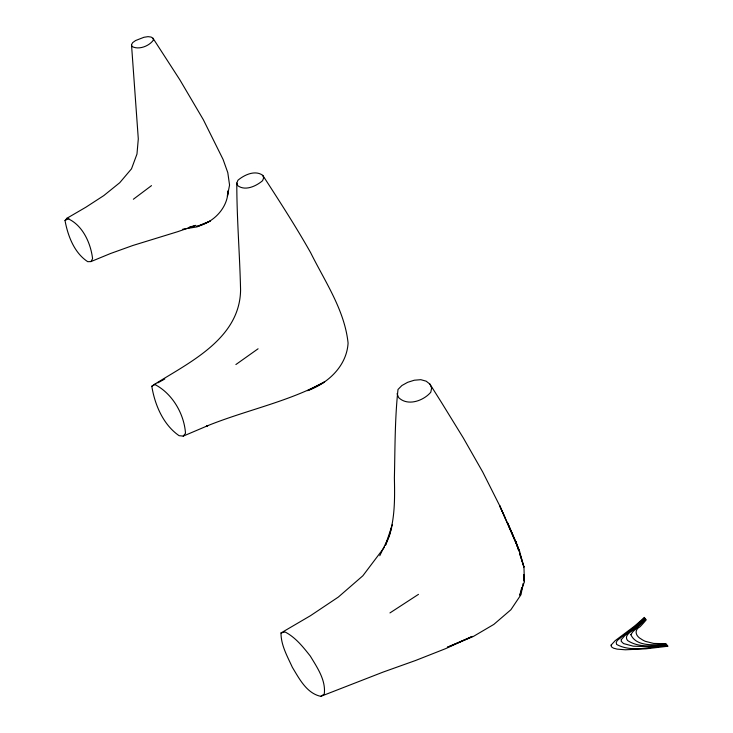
<?xml version="1.0" encoding="UTF-8"?>
<svg xmlns="http://www.w3.org/2000/svg" width="733" height="733" viewBox="0 0 733 733"><rect width="100%" height="100%" fill="white"/><g stroke="black" fill="none" stroke-linecap="round" stroke-linejoin="round"><path stroke-width="1.1" d="M521.713 587.637L519.807 595.251L524.388 581.7L523.958 567.113L519.596 551.436L515.684 541.266L499.594 505.513L482.717 471.997L463.293 437.913L441.449 402.408L429.941 384.138L426.175 381.178L420.815 379.685L414.31 380.216L407.658 382.314L401.876 385.54L398.001 389.47C394.83 418.726 395.069 448.449 394.391 477.907C394.876 500.538 395.179 524.251 385.521 545.251M228.009 191.24C227.597 208.291 213.276 222.823 196.911 226.424L210.215 221.1L197.03 226.891L182.801 229.182M227.963 190.956L227.367 196.279L229.557 185.064L227.798 172.658L223.089 159.455L203.334 119.699L179.906 79.906L152.986 38.253L151.108 37.053L148.039 36.65L143.97 37.273L135.596 40.535L132.673 42.624L131.509 44.676L138.299 138.913L136.97 154.067L131.5 168.828L119.754 182.7L103.82 195.574L85.88 207.219L66.932 218.26L65.017 220.514C67.83 235.779 74.235 252.903 87.74 261.681L90.956 261.58L110.445 253.545L132.847 245.491L177.807 231.655L195.968 225.379L189.389 227.074M523.115 583.45L521.007 594.646L510.901 609.737L493.804 624.424L473.381 636.436L447.405 647.248L472.373 636.4L445.691 648.623L415.574 660.488L383.102 672.088L320.807 696.35C306.623 693.336 299.256 678.648 292.348 667.305C287.382 656.365 280.977 645.306 280.996 632.964L310.471 615.702L338.298 597.093L362.862 575.781L384.431 547.175M523.747 580.087L523.747 574.48M523.628 580.023L524.168 577.851L524.388 581.7L523.765 576.248M391.66 527.586L389.342 535.924L379.767 555.715M385.448 545.242L392.421 524.452M236.796 183.048L237.941 180.236C244.318 174.857 255.203 169.717 262.781 175.37C279.236 200.842 295.756 226.314 310.673 252.738C325.086 281.793 344.647 310.141 348.083 343.09C346.736 365.895 328.137 383.341 307.567 390.671L324.591 381.911C287.51 402.142 245.353 410.288 206.394 426.212L207.897 425.626L183.223 436.117L179.081 435.677C163.23 424.755 154.773 404.744 151.804 386.254L154.507 384.33C189.957 362.12 239.7 338.554 240.58 290.259C239.81 254.525 236.777 218.837 236.796 183.048L237.611 185.568C245.161 191.377 256.211 186.136 262.579 180.694L263.66 177.862L262.781 175.37M90.956 261.58L92.578 258.712C90.755 242.925 82.38 224.481 66.932 218.26M183.223 436.117L185.504 433.313C184.175 413.76 172.209 393.264 154.507 384.33M133.36 199.248L151.511 185.623M235.889 364.539L258.08 348.789M320.807 696.35L324.279 694.05C325.993 680.096 317.187 667.525 310.343 656.127C303.114 647.001 295.637 637.481 285.119 631.993L280.996 632.964M389.947 612.925L418.47 594.362M151.804 386.254L155.799 384.019M157.797 382.901L164.778 378.988M65.017 220.514L68.856 218.425M512.853 535.008L507.566 522.858L519.596 551.436L499.594 505.513L505.312 518.204M429.941 384.138L431.636 388.004L430.793 392.228C423.454 400.832 407.74 406.531 398.642 397.579L397.057 393.676M518.79 550.575L515.684 541.266L518.781 550.959M519.486 552.645L523.958 567.113L519.477 553.113M152.986 38.253L153.463 40.003C149.275 46.087 138.748 50.256 131.94 46.445L131.509 44.676M630.838 634.696C636.574 647.147 654.972 644.848 666.315 644.206L665.903 643.702L653.671 643.437L645.452 641.366A22.384 16.044 -5.7 0 1 641.311 639.112C635.804 636.299 633.614 630.032 640.083 626.724A142.532 98.662 -11.2 0 0 644.454 621.941L646.249 619.825L645.855 619.339L632.771 631.855L630.838 634.696M611.093 645.104L611.432 646.79L613.475 648.164L617.104 649.126L625.341 649.786L645.956 648.824L667.983 646.231L667.571 645.718C651.096 646.524 631.837 652.81 616.59 644.417C614.675 640.908 619.99 638.718 621.978 636.73C629.913 630.911 637.6 624.745 644.655 617.882L644.261 617.397A169.14 115.2 -11.7 0 1 633.633 626.807L615.17 640.669L611.093 645.104M621.272 639.643L621.208 641.293L623.508 643.565L633.239 646.176L649.667 646.717L667.149 645.214L666.737 644.71C653.873 645.782 638.91 648.109 627.54 640.495C622.693 634.1 635.236 630.151 638.067 625.735A178.092 121.183 -12 0 0 645.452 618.854L645.058 618.368A150.384 103.179 -11.2 0 1 636.931 625.854L624.846 635.63L621.272 639.643"/></g></svg>
